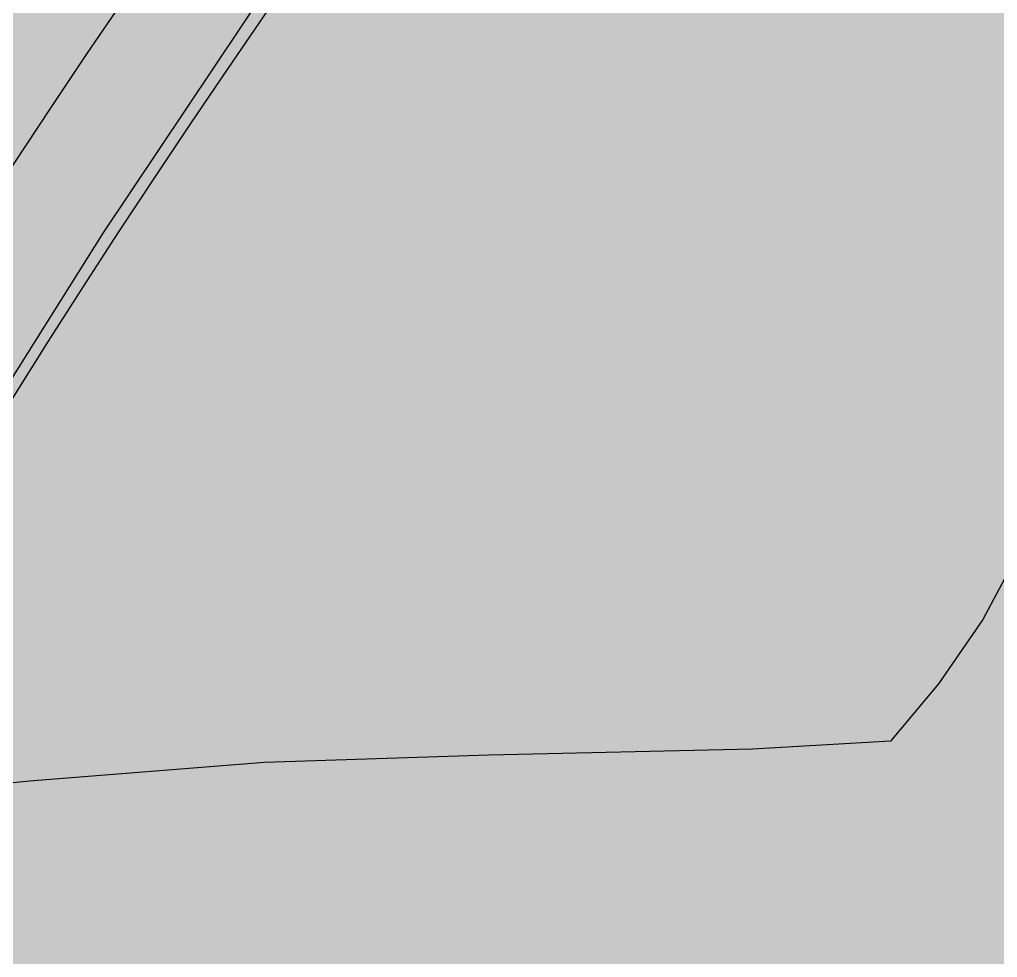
# Model space of a CAD drawing. Header units: millimetres. Extents: x 340454 to 342791, y 6993867 to 6995092.
# Drawn here: x 340771.197 to 340771.98, y 6994470.823 to 6994471.573 of the extents above; entities that cross this region are included whole.
import ezdxf

# ---------------------------------------------------------------- set-up
doc = ezdxf.new("R2010")
doc.units = ezdxf.units.MM
doc.header["$LTSCALE"] = 10
for name, color, linetype in [('A-MODELAGEM', 7, 'Continuous'), ('F-HZ-CORREDOR-FEAT', 2, 'Continuous'), ('Lotes', 7, 'Continuous'), ('T-HM-CURVA_INTERMEDIARIA', 45, 'Continuous'), ('TRAMA', 7, 'Continuous')]:
    doc.layers.add(name, color=color, linetype=linetype)

msp = doc.modelspace()

# ---------------------------------------------------------------- hatches: boundary and pattern name
at = {"layer": 'TRAMA'}
h = msp.add_hatch(dxfattribs=at)
h.set_pattern_fill('MUDST', color=253, scale=0.8)
h.set_pattern_definition([(0, (340635.80378, 6994418.6693), (0.4, 0.2), [0.2, -0.2, 0, -0.2, 0, -0.2])])
edge = h.paths.add_edge_path()
edge.add_line((340775.24159, 6994463.54401), (340773.92696, 6994467.45139))
edge.add_line((340773.92696, 6994467.45139), (340773.96347, 6994470.08066))
edge.add_line((340773.96347, 6994470.08066), (340774.87641, 6994473.18465))
edge.add_line((340774.87641, 6994473.18465), (340775.27811, 6994475.85044))
edge.add_line((340775.27811, 6994475.85044), (340772.3567, 6994478.4797))
edge.add_line((340772.3567, 6994478.4797), (340772.11132, 6994478.56879))
edge.add_arc((340767.36957, 6994475.5454), 5.62362, -34.9514, 32.52204, ccw=False)
edge.add_arc((340777.88912, 6994467.08111), 7.90037, 138.425552, 185.754985)
edge.add_arc((340763.76743, 6994465.30806), 6.3375, 8.402893, 8.903293, ccw=False)
edge.add_arc((340763.71224, 6994465.67482), 6.34934, -132.913464, 5.054143, ccw=False)
edge.add_line((340759.38902, 6994461.02468), (340758.65329, 6994458.18972))
edge.add_arc((340759.34987, 6994458.08703), 0.70411, 171.61316, 219.18422)
edge.add_arc((340763.37719, 6994463.71255), 7.60019, 233.00768, 307.839012)
edge.add_arc((340770.7517, 6994453.50958), 5.00029, -10.29083, 122.84783, ccw=False)
edge.add_arc((340781.39758, 6994453.00422), 5.73915, 183.87556, 221.051142)
edge.add_arc((340774.74802, 6994446.18661), 3.83184, -82.83535, 52.70984, ccw=False)
edge.add_line((340775.22594, 6994442.38469), (340779.31568, 6994440.22213))
edge.add_line((340779.31568, 6994440.22213), (340785.12722, 6994436.45326))
edge.add_line((340785.12722, 6994436.45326), (340786.69223, 6994435.43833))
edge.add_line((340786.69223, 6994435.43833), (340788.18945, 6994434.05066))
edge.add_line((340788.18945, 6994434.05066), (340789.83274, 6994433.59419))
edge.add_line((340789.83274, 6994433.59419), (340792.42549, 6994434.39757))
edge.add_line((340792.42549, 6994434.39757), (340794.83565, 6994432.97339))
edge.add_line((340794.83565, 6994432.97339), (340795.3493, 6994431.34099))
edge.add_line((340795.3493, 6994431.34099), (340796.22466, 6994427.22678))
edge.add_line((340796.22466, 6994427.22678), (340803.30636, 6994425.217))
edge.add_line((340803.30636, 6994425.217), (340814.82072, 6994465.86504))
edge.add_arc((340823.00245, 6994471.62036), 10.00323, 142.14748, 215.123911, ccw=False)
edge.add_line((340815.10398, 6994477.75865), (340815.43999, 6994514.81798))
edge.add_arc((340798.37796, 6994522.63354), 18.76688, 303.104397, 335.389029, ccw=False)
edge.add_line((340808.6278, 6994506.91296), (340808.00571, 6994472.38467))
edge.add_line((340808.00571, 6994472.38467), (340798.51279, 6994433.3732))
edge.add_line((340798.51279, 6994433.3732), (340797.62687, 6994433.81869))
edge.add_line((340797.62687, 6994433.81869), (340792.77003, 6994436.1193))
edge.add_line((340792.77003, 6994436.1193), (340790.94415, 6994439.58847))
edge.add_line((340790.94415, 6994439.58847), (340792.18575, 6994442.5464))
edge.add_line((340792.18575, 6994442.5464), (340790.94415, 6994444.70093))
edge.add_line((340790.94415, 6994444.70093), (340790.28684, 6994446.74592))
edge.add_line((340790.28684, 6994446.74592), (340790.72505, 6994449.99598))
edge.add_line((340790.72505, 6994449.99598), (340789.26434, 6994450.39768))
edge.add_line((340789.26434, 6994450.39768), (340786.19687, 6994450.06902))
edge.add_line((340786.19687, 6994450.06902), (340784.37099, 6994449.66733))
edge.add_line((340784.37099, 6994449.66733), (340784.91875, 6994447.73189))
edge.add_line((340784.91875, 6994447.73189), (340783.78671, 6994445.57736))
edge.add_line((340783.78671, 6994445.57736), (340782.14341, 6994445.32173))
edge.add_line((340782.14341, 6994445.32173), (340778.163, 6994448.17011))
edge.add_line((340778.163, 6994448.17011), (340777.87086, 6994452.26008))
edge.add_line((340777.87086, 6994452.26008), (340777.17702, 6994455.25452))
edge.add_line((340777.17702, 6994455.25452), (340776.44667, 6994460.03832))
edge.add_line((340776.44667, 6994460.03832), (340775.24159, 6994463.54401))

# ---------------------------------------------------------------- linework, layer by layer
at = {"layer": 'A-MODELAGEM', "color": 161, "linetype": 'Continuous', "lineweight": -3}
for points in [[(340772.17293, 6994471.4604), (340772.44321, 6994471.94441), (340771.60626, 6994471.89072)], [(340771.60626, 6994471.89072), (340771.16248, 6994471.57829), (340771.26423, 6994471.40319)], [(340772.17293, 6994471.4604), (340771.60626, 6994471.89072), (340771.26423, 6994471.40319)], [(340771.07217, 6994471.40997), (340771.26423, 6994471.40319), (340771.16248, 6994471.57829)], [(340771.90836, 6994470.98661), (340772.17293, 6994471.4604), (340771.26423, 6994471.40319)], [(340771.07217, 6994471.40997), (340771.08225, 6994471.28062), (340771.26423, 6994471.40319)], [(340771.08225, 6994471.28062), (340771.1468, 6994471.21321), (340771.26423, 6994471.40319)], [(340771.40289, 6994470.94581), (340771.26423, 6994471.40319), (340771.1468, 6994471.21321)], [(340771.40289, 6994470.94581), (340771.90836, 6994470.98661), (340771.26423, 6994471.40319)], [(340771.40289, 6994470.94581), (340771.1468, 6994471.21321), (340771.09414, 6994471.12801)], [(340771.40289, 6994470.94581), (340771.09414, 6994471.12801), (340771.09446, 6994470.8812)]]:
    msp.add_solid(points, dxfattribs=at)
at = {"layer": 'F-HZ-CORREDOR-FEAT', "color": 2, "linetype": 'Continuous', "lineweight": -3}
msp.add_polyline3d([(340770.08529, 6994468.28581, 723), (340770.12362, 6994468.51755, 723), (340770.16882, 6994468.74805, 723), (340770.22085, 6994468.97711, 723), (340770.27966, 6994469.20451, 723), (340770.34521, 6994469.43007, 723), (340770.41744, 6994469.65358, 723), (340770.49628, 6994469.87485, 723), (340770.58166, 6994470.09367, 723), (340770.67351, 6994470.30985, 723), (340770.77175, 6994470.52322, 723), (340770.87629, 6994470.73356, 723), (340770.98703, 6994470.94071, 723), (340771.07591, 6994471.09696, 723.16667), (340771.16833, 6994471.25115, 723.33333), (340771.26423, 6994471.40319, 723.5), (340771.39662, 6994471.60129, 723.5), (340771.53493, 6994471.7953, 723.5), (340771.67903, 6994471.98506, 723.5), (340771.82878, 6994472.17038, 723.5), (340771.98405, 6994472.3511, 723.5)], dxfattribs=at)
at = {"layer": 'Lotes', "color": 253}
for radius in [8.00037, 7.90037]:
    msp.add_arc((340777.88912, 6994467.08111), radius, 138.467307, 186.747461, dxfattribs=at)
at = {"layer": 'T-HM-CURVA_INTERMEDIARIA', "color": 45, "linetype": 'Continuous', "lineweight": -3, "elevation": 723, "flags": 128}
msp.add_lwpolyline([(340772.01086, 6994471.17376), (340771.96787, 6994471.09318), (340771.9324, 6994471.0417), (340771.89399, 6994470.9959), (340771.78352, 6994470.98941), (340771.57233, 6994470.98466), (340771.39287, 6994470.97886), (340771.20463, 6994470.96375), (340771.09437, 6994470.95288), (340771.03906, 6994470.94917), (340770.98703, 6994470.94071), (340770.91404, 6994470.80758), (340770.76089, 6994470.49762), (340770.59299, 6994470.12131), (340770.4719, 6994469.81914), (340770.38707, 6994469.57446), (340770.2957, 6994469.26206), (340770.20844, 6994468.93848), (340770.14802, 6994468.66317), (340770.08978, 6994468.31534)], dxfattribs=at)

doc.saveas('drawing.dxf')
